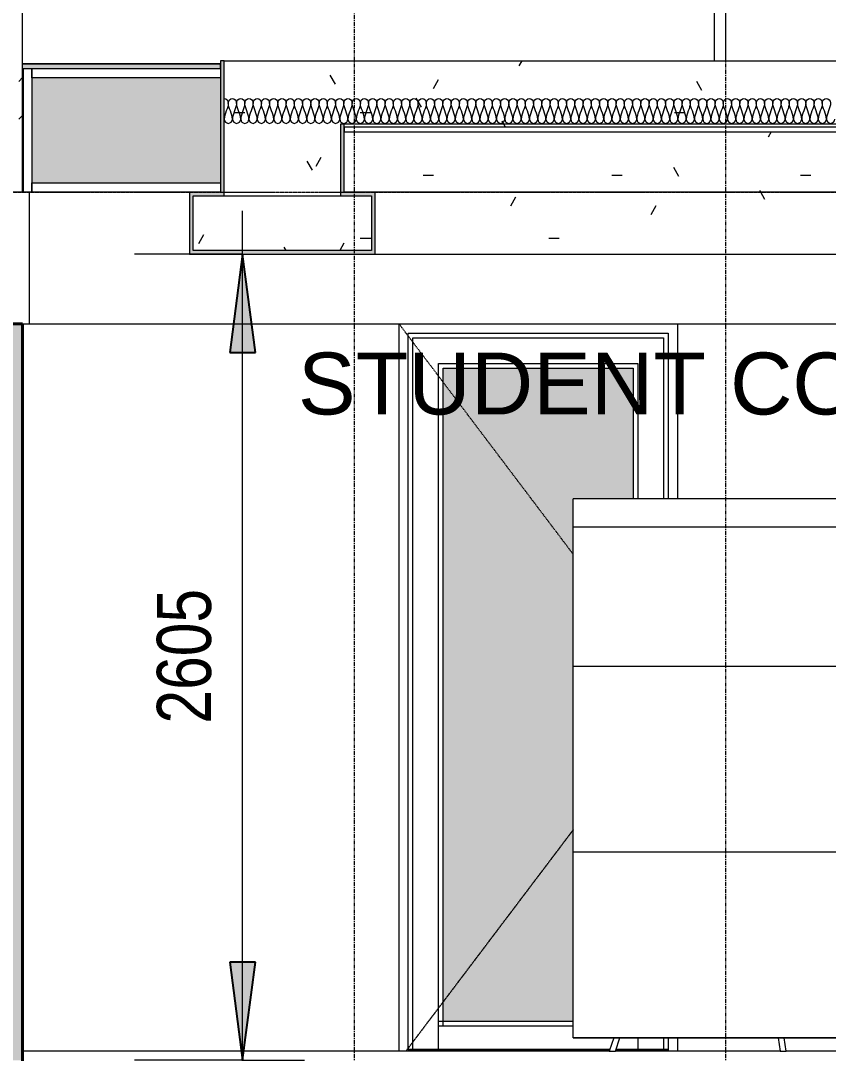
# Model space of a CAD drawing. Header units: millimetres. Extents: x -12186 to 152825, y -4386 to 9463.
# Drawn here: x 7797 to 10408, y 22 to 3360 of the extents above; entities that cross this region are included whole.
import ezdxf

# ---------------------------------------------------------------- set-up
doc = ezdxf.new("R2010")
doc.units = ezdxf.units.MM
for name, pattern in [('1000 Dashed', [2, 1, -1]), ('Detail Dash', [1.1, 0.55, -0.55]), ('Grid Line', [22.225, 12.7, -3.175, 3.175, -3.175])]:
    doc.linetypes.add(name, pattern=pattern)
for name, color, linetype, lineweight in [('A-ANNO-DIMS', 211, 'Continuous', 5), ('A-ANNO-DIMS-100', 211, 'Continuous', 5), ('A-AREA-IDEN', 2, 'Continuous', 5), ('A-CLNG', 13, 'Continuous', 9), ('A-CLNG-PATT', 13, 'Continuous', 9), ('A-DETL', 90, 'Continuous', 5), ('A-DOOR', 31, 'Continuous', 5), ('A-FLOR', 192, 'Continuous', 9), ('A-FLOR-LEVL', 51, 'Continuous', 5), ('A-GLAZ-CURT', 52, 'Continuous', 5), ('A-GLAZ-CWMG', 51, 'Continuous', 5), ('A-WALL', 113, 'Continuous', 9), ('A-WALL-PATT', 111, 'Continuous', 9), ('I-FURN', 30, 'Continuous', 5), ('I-WALL', 2, 'Continuous', 9), ('S-COLS', 52, 'Continuous', 5), ('S-FSTN', 2, 'Continuous', 5), ('S-GRID', 1, 'Continuous', 5)]:
    doc.layers.add(name, color=color, linetype=linetype, lineweight=lineweight)
doc.styles.add('Arial_2', font='arial.ttf', dxfattribs={"height": 200})
doc.styles.add('Arial_3', font='arial.ttf', dxfattribs={"width": 0.8, "height": 175})
doc.dimstyles.new('SVA_Arc_Length-1_8mm_BLUE_Arrow', dxfattribs={"dimscale": 304.8, "dimtxt": 178.545395, "dimasz": 1.041667, "dimexe": 0.656168, "dimexo": 0.0625, "dimgap": 0.164042, "dimtad": 1, "dimdec": 0, "dimrnd": 5, "dimzin": 0, "dimdsep": 46, "dimtxsty": 'Arial_3', "dimsah": 1, "dimcen": 0.09, "dimdle": 0.459318, "dimazin": 0, "dimtfac": 1, "dimtdec": 4, "dimtix": 1, "dimtmove": 0, "dimatfit": 3, "dimfxl": 1.148294, "dimfxlon": 1, "dimtvp": 1, "dimtfill": 1, "dimtolj": 1, "dimtzin": 0, "dimarcsym": 2})
pattern_1 = [(0, (-1469.11, 2452.91), (406.4, 101.6), [33.528, -271.272, 33.528, -271.272, -1625.6]), (0, (-1469.11, 2452.91), (406.4, 101.6), [-609.6, 33.528, -576.072, 33.528, -271.272, -711.2]), (0, (-1469.11, 2452.91), (406.4, 101.6), [-1524, 33.528, -169.672, 33.528, -474.472]), (120, (-1316.71, 2503.72), (-291.1882, 301.15272), [33.528, -271.272, 33.528, -271.272, -1625.6]), (120, (-1316.71, 2503.72), (-291.1882, 301.15272), [-609.6, 33.528, -576.072, 33.528, -271.272, -711.2]), (120, (-1316.71, 2503.72), (-291.1882, 301.15272), [-1524, 33.528, -169.672, 33.528, -474.472]), (240, (-1265.91, 2706.91), (-115.2118, -402.75272), [33.528, -271.272, 33.528, -1896.872]), (240, (-1265.91, 2706.91), (-115.2118, -402.75272), [-338.328, -271.272, 33.528, -576.072, -1016]), (240, (-1265.91, 2706.91), (-115.2118, -402.75272), [-1219.2, 33.528, -271.272, 33.528, -677.672]), (240, (-1265.91, 2706.91), (-115.2118, -402.75272), [-1557.528, -169.672, 33.528, -474.472])]
pattern_2 = [(0, (-1469.1, 2452.91), (812.8, 203.2), [33.528, -576.072, 33.528, -3827.272]), (0, (-1469.1, 2452.91), (812.8, 203.2), [-643.128, -576.072, 33.528, -1185.672, -2032]), (0, (-1469.1, 2452.91), (812.8, 203.2), [-2438.4, 33.528, -576.072, 33.528, -1388.872]), (0, (-1469.1, 2452.91), (812.8, 203.2), [-3081.528, -372.872, 33.528, -982.472]), (120, (-1164.3, 2554.51), (-582.3764, 602.3054), [33.528, -576.072, 33.528, -3827.272]), (120, (-1164.3, 2554.51), (-582.3764, 602.3054), [-643.128, -576.072, 33.528, -1185.672, -2032]), (120, (-1164.3, 2554.51), (-582.3764, 602.3054), [-2438.4, 33.528, -576.072, 33.528, -1388.872]), (120, (-1164.3, 2554.51), (-582.3764, 602.3054), [-3081.528, -372.872, 33.528, -982.472]), (240, (-1062.7, 2960.91), (-230.4236, -805.5054), [33.528, -576.072, 33.528, -3827.272]), (240, (-1062.7, 2960.91), (-230.4236, -805.5054), [-643.128, -576.072, 33.528, -1185.672, -2032]), (240, (-1062.7, 2960.91), (-230.4236, -805.5054), [-2438.4, 33.528, -576.072, 33.528, -1388.872]), (240, (-1062.7, 2960.91), (-230.4236, -805.5054), [-3081.528, -372.872, 33.528, -982.472])]

# ---------------------------------------------------------------- blocks, each defined once
blk = doc.blocks.new('PD01 - Quiet pods - 1650mm H panel_ 750mm off the floor 700mm deep worktop - Quiet Pods-1038151-Section A-A')
at = {"layer": 'I-FURN'}
h = blk.add_hatch(dxfattribs=at)
h.set_pattern_fill('FP_17', color=256, style=0, pattern_type=2)
h.set_pattern_definition([(0, (9332.7, 164.37), (0, 600), []), (90, (9332.7, 164.4), (-1200, 7e-14), [])])
h.paths.add_polyline_path([(11307.8, 1722.8), (11582.7, 1722.8), (11582.7, 1814.4), (9582.7, 1814.4), (9582.7, 1722.8), (10205.9, 1722.8)])
for p, q in [((9582.7, 1722.8), (9582.7, 1814.4)), ((11582.7, 1814.4), (9582.7, 1814.4)), ((11582.7, 1814.4), (11582.7, 1722.8))]:
    blk.add_line(p, q, dxfattribs=at)
blk = doc.blocks.new('Coalesse_Bindu_LowBackGuestChair - FABRIC-1126159-Section A-A')
at = {"layer": 'I-FURN'}
for p, q in [((9713.7, 72.6), (9699.4, 30)), ((9713.7, 72.6), (9699.4, 30)), ((9719.5, 30), (9733.8, 72.6)), ((9719.5, 30), (9733.8, 72.6)), ((10245.3, 72.6), (10251.8, 30)), ((10245.3, 72.6), (10251.8, 30)), ((10271.1, 30), (10264.6, 72.6)), ((10271.1, 30), (10264.6, 72.6)), ((9699.5, 30), (9699.5, 30)), ((9699.5, 30), (9699.5, 30))]:
    blk.add_line(p, q, dxfattribs=at)
blk = doc.blocks.new('PD01 - Quiet pods - 1650mm H panel_ 750mm off the floor 700mm deep worktop - Quiet Pods-V191-Section A-A')
at = {"layer": 'I-FURN'}
h = blk.add_hatch(dxfattribs=at)
h.set_pattern_fill('FP_21', color=256, style=0, pattern_type=2)
h.set_pattern_definition([(0, (9332.7, 72.83), (0, 600), []), (90, (9332.7, 72.8), (-1200, 7e-14), [])])
h.paths.add_polyline_path([(11170, 72.8), (11582.7, 72.8), (11582.7, 1722.8), (9582.7, 1722.8), (9582.7, 72.8), (11032.3, 72.8)])
for p, q in [((9582.7, 72.8), (9582.7, 1722.8)), ((11582.7, 1722.8), (9582.7, 1722.8)), ((11582.7, 1722.8), (11582.7, 72.8)), ((9582.7, 72.8), (11582.7, 72.8))]:
    blk.add_line(p, q, dxfattribs=at)
blk = doc.blocks.new('Coalesse_Bindu_LowBackGuestChair - FABRIC-V193-Section A-A')
at = {"layer": 'I-FURN'}
for p, q in [((9713.7, 72.6), (9699.4, 30)), ((9713.7, 72.6), (9699.4, 30)), ((9719.5, 30), (9733.8, 72.6)), ((9719.5, 30), (9733.8, 72.6)), ((10245.3, 72.6), (10251.8, 30)), ((10245.3, 72.6), (10251.8, 30)), ((10271.1, 30), (10264.6, 72.6)), ((10271.1, 30), (10264.6, 72.6)), ((9699.5, 30), (9699.5, 30))]:
    blk.add_line(p, q, dxfattribs=at)
at = {"layer": 'I-FURN', "flags": 128}
for points in [[(9699.5, 30), (9700.1, 30), (9701.2, 30), (9702.8, 30), (9704.8, 30), (9707.1, 30), (9709.5, 30)], [(9709.5, 30), (9711.9, 30), (9714.1, 30), (9716.1, 30), (9717.7, 30), (9718.9, 30), (9719.4, 30)], [(10251.9, 30), (10252.5, 30), (10253.6, 30), (10255.1, 30), (10257, 30), (10259.2, 30), (10261.5, 30)], [(10261.5, 30), (10263.8, 30), (10266, 30), (10267.9, 30), (10269.4, 30), (10270.5, 30), (10271.1, 30)]]:
    blk.add_lwpolyline(points, dxfattribs=at)
blk = doc.blocks.new('Door Aluminium - Single Opening Out with Cill - Door Aluminium Single Opening Out with Cill 900x2380-1421188-Section A-A')
at = {"layer": 'A-DOOR', "linetype": 'Detail Dash'}
blk.add_hatch(color=256, dxfattribs=at).paths.add_polyline_path([(9162.7, 125), (9582.7, 125), (9582.7, 1814.4), (9776.7, 1814.4), (9776.7, 2237), (9162.7, 2237), (9162.7, 205.4)])
for p, q in [((9582.7, 1635.6), (9019.7, 2380)), ((9582.7, 1635.6), (9019.7, 2380)), ((9582.7, 744.4), (9042.4, 30)), ((9042.4, 30), (9582.7, 744.4))]:
    blk.add_line(p, q, dxfattribs=at)
at = {"layer": 'A-DOOR'}
for p, q in [((9049.7, 30), (9049.7, 2350)), ((9049.7, 2350), (9889.7, 2350)), ((9889.7, 2350), (9889.7, 1814.4)), ((9064.7, 34.4), (9064.7, 2335)), ((9064.7, 2335), (9874.7, 2335)), ((9874.7, 2335), (9874.7, 1814.4)), ((9147.7, 34.4), (9147.7, 2252)), ((9147.7, 2252), (9791.7, 2252)), ((9162.7, 110), (9162.7, 2237)), ((9162.7, 2237), (9776.7, 2237)), ((9776.7, 2237), (9776.7, 1814.4)), ((9791.7, 2252), (9791.7, 1814.4)), ((9582.7, 125), (9147.7, 125)), ((9147.7, 34.4), (9147.7, 110)), ((9582.7, 110), (9147.7, 110)), ((9791.7, 72.6), (9791.7, 34.4)), ((9791.7, 72.6), (9791.7, 34.4)), ((9874.7, 72.6), (9874.7, 34.4)), ((9889.7, 72.6), (9889.7, 30)), ((9701, 34.4), (9049.7, 34.4)), ((9889.7, 34.4), (9720.9, 34.4)), ((9049.7, 33), (9049.7, 32.5)), ((9700.3, 32.5), (9049.7, 32.5)), ((9049.7, 30), (9049.7, 32.1)), ((9049.7, 32.1), (9700.2, 32.1)), ((9720.1, 32.1), (9889.7, 32.1)), ((9889.7, 32.5), (9720.3, 32.5)), ((9889.7, 32.5), (9889.7, 33)), ((9889.7, 32.1), (9889.7, 30))]:
    blk.add_line(p, q, dxfattribs=at)
blk = doc.blocks.new('Structural Connections 1 - Structural Connections 1-1359859-Section A-A')
at = {"layer": 'S-FSTN'}
for p, q in [((10038.2, 3455), (10038.2, 3230)), ((10075.7, 3230), (10075.7, 3455))]:
    blk.add_line(p, q, dxfattribs=at)
blk = doc.blocks.new('System Panel - Glazed-1405855-Section A-A')
at = {"layer": 'A-GLAZ-CURT'}
blk.add_hatch(color=256, dxfattribs=at).paths.add_polyline_path([(8002.1, 2835), (8442.7, 2835), (8442.7, 3175), (7832.7, 3175), (7832.7, 2835)])
blk = doc.blocks.new('Rectangular Mullion - Sheerclip 15 - 75x50 Aluminium Top and Side A Edge Frame-1405853-Section A-A')
at = {"layer": 'A-GLAZ-CWMG'}
for p, q in [((7832.7, 3175), (7832.7, 3205)), ((8442.7, 3175), (7832.7, 3175))]:
    blk.add_line(p, q, dxfattribs=at)
blk = doc.blocks.new('Rectangular Mullion - Sheerclip 15 - 75x50 Aluminium Top and Side A Edge Frame-1405854-Section A-A')
at = {"layer": 'A-GLAZ-CWMG'}
for p, q in [((7832.7, 2805), (7832.7, 2835)), ((7832.7, 2835), (8442.7, 2835))]:
    blk.add_line(p, q, dxfattribs=at)
blk = doc.blocks.new('Rectangular Mullion - Sheerclip 15 - 75x50 Aluminium Bottom Side B Edge Frame-V207-Section A-A')
at = {"layer": 'A-GLAZ-CWMG'}
blk.add_line((7832.7, 3205), (7832.7, 2805), dxfattribs=at)
blk = doc.blocks.new('Ceilings 2 - Ceilings 2-1432844-Section A-A')
at = {"layer": 'A-CLNG-PATT', "lineweight": 5}
h = blk.add_hatch(dxfattribs=at)
h.set_pattern_fill('FP_45', color=256, style=0, pattern_type=2)
h.set_pattern_definition(pattern_1)
h.paths.add_polyline_path([(20800.7, 2605), (21400.7, 2605), (21400.7, 2805), (21300.7, 2805), (21300.7, 3230), (21288.7, 3230), (21288.7, 2793), (21388.7, 2793), (21388.7, 2617), (20812.7, 2617), (20812.7, 2793), (20912.7, 2793), (20912.7, 3025), (20900.7, 3025), (20900.7, 2805), (20800.7, 2805)])
h.paths.add_polyline_path([(13377.2, 2605), (13977.2, 2605), (13977.2, 2805), (13877.2, 2805), (13877.2, 3025), (13865.2, 3025), (13865.2, 2793), (13965.2, 2793), (13965.2, 2617), (13389.2, 2617), (13389.2, 2793), (13489.2, 2793), (13489.2, 3025), (13477.2, 3025), (13477.2, 2805), (13377.2, 2805)])
h.paths.add_polyline_path([(8942.7, 2605), (8942.7, 2805), (8842.7, 2805), (8842.7, 3025), (8830.7, 3025), (8830.7, 2793), (8930.7, 2793), (8930.7, 2617), (8354.7, 2617), (8354.7, 2793), (8454.7, 2793), (8454.7, 3230), (8442.7, 3230), (8442.7, 2805), (8342.7, 2805), (8342.7, 2605), (8828.5, 2605)])
at = {"layer": 'A-CLNG-PATT'}
h = blk.add_hatch(dxfattribs=at)
h.set_pattern_fill('FP_44', color=256, style=0, pattern_type=2)
h.set_pattern_definition(pattern_2)
h.paths.add_polyline_path([(8454.7, 2793), (8830.7, 2793), (8830.7, 3025), (20912.7, 3025), (20912.7, 2793), (21288.7, 2793), (21288.7, 3230), (8454.7, 3230), (8454.7, 2805)])
h = blk.add_hatch(dxfattribs=at)
h.set_pattern_fill('FP_44', color=256, style=0, pattern_type=2)
h.set_pattern_definition(pattern_2)
h.paths.add_polyline_path([(13865.2, 2805), (13865.2, 3025), (13489.2, 3025), (13489.2, 2805), (13787, 2805)])
h.paths.add_polyline_path([(13377.2, 2805), (13477.2, 2805), (13477.2, 3000), (8842.7, 3000), (8842.7, 2805), (12960.6, 2805)])
h.paths.add_polyline_path([(13877.2, 2805), (20900.7, 2805), (20900.7, 3000), (13877.2, 3000), (13877.2, 2861.5)])
h.paths.add_polyline_path([(17368.1, 3015), (20900.7, 3015), (20900.7, 3025), (13877.2, 3025), (13877.2, 3015), (16817.2, 3015)])
h.paths.add_polyline_path([(8842.7, 3015), (13477.2, 3015), (13477.2, 3025), (8842.7, 3025)])
h = blk.add_hatch(dxfattribs=at)
h.set_pattern_fill('FP_44', color=256, style=0, pattern_type=2)
h.set_pattern_definition(pattern_2)
h.paths.add_polyline_path([(14062.5, 2605), (20800.7, 2605), (20800.7, 2805), (13977.2, 2805), (13977.2, 2605)])
h.paths.add_polyline_path([(13377.2, 2605), (13377.2, 2805), (8942.7, 2805), (8942.7, 2605), (12960.6, 2605)])
h.paths.add_polyline_path([(13787, 2617), (13965.2, 2617), (13965.2, 2793), (13865.2, 2793), (13865.2, 2805), (13489.2, 2805), (13489.2, 2793), (13389.2, 2793), (13389.2, 2617), (13511.5, 2617)])
h = blk.add_hatch(dxfattribs=at)
h.set_pattern_fill('FP_44', color=256, style=0, pattern_type=2)
h.set_pattern_definition(pattern_2)
h.paths.add_polyline_path([(8828.5, 2617), (8930.7, 2617), (8930.7, 2793), (8354.7, 2793), (8354.7, 2617), (8553.1, 2617)])
h.paths.add_polyline_path([(21388.7, 2617), (21388.7, 2793), (20812.7, 2793), (20812.7, 2617), (21224.7, 2617)])
at = {"layer": 'A-CLNG'}
for p, q in [((8454.7, 3230), (8442.7, 3230)), ((8442.7, 3230), (8442.7, 2805)), ((8454.7, 2793), (8454.7, 3230)), ((8454.7, 3230), (21288.7, 3230)), ((8842.7, 3025), (8830.7, 3025)), ((8830.7, 3025), (8830.7, 2793)), ((8842.7, 2805), (8842.7, 3025)), ((13477.2, 3025), (8842.7, 3025)), ((8442.7, 2805), (8342.7, 2805)), ((8342.7, 2805), (8342.7, 2605)), ((8942.7, 2805), (8842.7, 2805)), ((8942.7, 2605), (8942.7, 2805)), ((13377.2, 2805), (8942.7, 2805)), ((8354.7, 2617), (8354.7, 2793)), ((8354.7, 2793), (8454.7, 2793)), ((8454.7, 2793), (8830.7, 2793)), ((8830.7, 2793), (8930.7, 2793)), ((8930.7, 2793), (8930.7, 2617)), ((8342.7, 2605), (8942.7, 2605)), ((8930.7, 2617), (8354.7, 2617)), ((8942.7, 2605), (13377.2, 2605))]:
    blk.add_line(p, q, dxfattribs=at)
blk = doc.blocks.new('DIMBLOCK17-Section A-A')
at = {"layer": 'A-ANNO-DIMS-100', "lineweight": 25}
for points in [[(8514.2, 2605), (8472.4, 2287.5), (8556, 2287.5)], [(8514.2, 0), (8556, 317.5), (8472.4, 317.5)]]:
    blk.add_hatch(color=256, dxfattribs=at).paths.add_polyline_path(points)
at = {"layer": 'A-ANNO-DIMS-100'}
for p, q in [((8514.2, -140), (8514.2, 2745)), ((8514.2, 2605), (8164.2, 2605)), ((8514.2, 2605), (8714.2, 2605)), ((8514.2, 0), (8164.2, 0)), ((8514.2, 0), (8714.2, 0))]:
    blk.add_line(p, q, dxfattribs=at)
at = {"layer": 'A-ANNO-DIMS-100', "lineweight": 25}
for p, q in [((8514.2, 2605), (8472.4, 2287.5)), ((8556, 2287.5), (8514.2, 2605)), ((8472.4, 2287.5), (8556, 2287.5)), ((8556, 317.5), (8472.4, 317.5)), ((8472.4, 317.5), (8514.2, 0)), ((8514.2, 0), (8556, 317.5))]:
    blk.add_line(p, q, dxfattribs=at)
at = {"layer": 'A-ANNO-DIMS-100', "color": 0, "insert": (8237, 1088.2), "char_height": 175, "width": 514.211, "attachment_point": 1, "rotation": 90, "line_spacing_factor": 0.941778, "style": 'Arial_3', "bg_fill": 3, "box_fill_scale": 1.25, "bg_fill_color": 256, "bg_fill_true_color": 13158600, "bg_fill_transparency": 0}
blk.add_mtext('2605', dxfattribs=at)

msp = doc.modelspace()

# ---------------------------------------------------------------- hatches: boundary and pattern name
at = {"layer": 'A-CLNG-PATT', "lineweight": 5}
h = msp.add_hatch(dxfattribs=at)
h.set_pattern_fill('FP_45', color=256, style=0, pattern_type=2)
h.set_pattern_definition(pattern_1)
h.paths.add_polyline_path([(21982.2, 3205), (22038.2, 3205), (22038.2, 3219), (21300.7, 3219), (21300.7, 3205), (21913.3, 3205)])
h.paths.add_polyline_path([(7802.7, 3205), (8442.7, 3205), (8442.7, 3219), (7802.7, 3219)])
at = {"layer": 'A-WALL-PATT', "lineweight": 5}
h = msp.add_hatch(dxfattribs=at)
h.set_pattern_fill('FP_16', color=256, style=0, pattern_type=2)
h.set_pattern_definition([(45, (-1469.1, 2452.9), (-251.447, 251.447), []), (45, (-1469.1, 2833.9), (-251.447, 251.447), [])])
h.paths.add_polyline_path([(7790.7, 2805), (7802.7, 2805), (7802.7, 3485), (7790.7, 3485), (7790.7, 2861.5)])
h = msp.add_hatch(dxfattribs=at)
h.set_pattern_fill('FP_1', color=256, style=0, pattern_type=2)
h.set_pattern_definition([(50, (-1469.1, 2452.9), (728.737, -63.756), [76.2, -838.2]), (355, (-1469.1, 2452.9), (-140.97, 764.23), [60.96, -670.56]), (100.451, (-1408.4, 2447.6), (587.77, 700.467), [64.76, -712.36]), (46.184, (-1469.1, 2656.1), (1084.32, -168.17), [114.3, -1257.3]), (96.636, (-1378.7, 2642.1), (949.61, 989.71), [97.14, -1068.54]), (351.184, (-1469.1, 2656.1), (949.62, 989.7), [91.44, -1005.84]), (21, (-1367.5, 2605.3), (606.458, -409.06), [76.2, -838.2]), (326, (-1367.5, 2605.3), (247.21, 736.75), [60.96, -670.56]), (71.451, (-1317, 2571.2), (853.67, 327.685), [64.76, -712.36]), (37.5, (-1469.1, 2452.91), (12.355, 338.22), [33.528, -628.904, 33.528, -647.192, -673.1]), (37.5, (-1469.1, 2452.91), (12.355, 338.22), [-1343.152, 33.528, -639.572]), (7.5, (-1469.1, 2452.9), (267.279, 400.722), [33.528, -354.584, 33.528, -613.664, -256.54]), (7.5, (-1469.1, 2452.9), (267.279, 400.722), [-1035.304, 33.528, -223.012]), (327.5, (-1695.67, 2452.91), (542.363, -22.915), [33.528, -220.472, 33.528, -1810.512]), (327.5, (-1695.67, 2452.91), (542.363, -22.915), [-287.528, -758.952, 33.528, -1018.032]), (317.5, (-1797.28, 2452.9), (592.517, 101.707), [33.528, -296.672, 33.528, -492.76, -746.76]), (317.5, (-1797.28, 2452.9), (592.517, 101.707), [-856.49, 33.53, -713.23])])
h.paths.add_polyline_path([(7588.9, 2380), (7825.7, 2380), (7825.7, 2805), (7525.7, 2805), (7525.7, 2380)])
at = {"layer": 'A-WALL-PATT'}
msp.add_hatch(color=9, dxfattribs=at).paths.add_polyline_path([(7548.7, 0), (7802.7, 0), (7802.7, 2380), (7548.7, 2380), (7548.7, 6.2)])

# ---------------------------------------------------------------- linework, layer by layer
at = {"layer": 'A-CLNG'}
for p, q in [((8442.7, 3220), (7802.7, 3220)), ((8442.7, 3219), (7802.7, 3219)), ((7802.7, 3205), (8442.7, 3205)), ((8442.7, 3205), (8442.7, 3220)), ((13477.2, 3015), (8842.7, 3015)), ((8842.7, 3015), (8842.7, 3000)), ((8842.7, 3000), (13477.2, 3000))]:
    msp.add_line(p, q, dxfattribs=at)
at = {"layer": 'A-DETL'}
for points in [[(8454.7, 3107.7), (8461, 3107.7), (8468, 3100.7), (8468, 3094.4)], [(8468, 3094.4), (8468, 3100.7), (8481.3, 3114.8), (8494.7, 3100.7), (8494.7, 3094.4)], [(8494.7, 3094.4), (8494.7, 3100.7), (8508, 3114.8), (8521.3, 3100.7), (8521.3, 3094.4)], [(8521.3, 3094.4), (8521.3, 3100.7), (8534.7, 3114.8), (8548, 3100.7), (8548, 3094.4)], [(8548, 3094.4), (8548, 3100.7), (8561.3, 3114.8), (8574.7, 3100.7), (8574.7, 3094.4)], [(8574.7, 3094.4), (8574.7, 3100.7), (8588, 3114.8), (8601.3, 3100.7), (8601.3, 3094.4)], [(8601.3, 3094.4), (8601.3, 3100.7), (8614.7, 3114.8), (8628, 3100.7), (8628, 3094.4)], [(8628, 3094.4), (8628, 3100.7), (8641.3, 3114.8), (8654.7, 3100.7), (8654.7, 3094.4)], [(8654.7, 3094.4), (8654.7, 3100.7), (8668, 3114.8), (8681.3, 3100.7), (8681.3, 3094.4)], [(8681.3, 3094.4), (8681.3, 3100.7), (8694.7, 3114.8), (8708, 3100.7), (8708, 3094.4)], [(8708, 3094.4), (8708, 3100.7), (8721.3, 3114.8), (8734.7, 3100.7), (8734.7, 3094.4)], [(8734.7, 3094.4), (8734.7, 3100.7), (8748, 3114.8), (8761.3, 3100.7), (8761.3, 3094.4)], [(8761.3, 3094.4), (8761.3, 3100.7), (8774.7, 3114.8), (8788, 3100.7), (8788, 3094.4)], [(8788, 3094.4), (8788, 3100.7), (8801.3, 3114.8), (8814.7, 3100.7), (8814.7, 3094.4)], [(8814.7, 3094.4), (8814.7, 3100.7), (8828, 3114.8), (8841.3, 3100.7), (8841.3, 3094.4)], [(8841.3, 3094.4), (8841.3, 3100.7), (8854.7, 3114.8), (8868, 3100.7), (8868, 3094.4)], [(8868, 3094.4), (8868, 3100.7), (8881.3, 3114.8), (8894.7, 3100.7), (8894.7, 3094.4)], [(8894.7, 3094.4), (8894.7, 3100.7), (8908, 3114.8), (8921.3, 3100.7), (8921.3, 3094.4)], [(8921.3, 3094.4), (8921.3, 3100.7), (8934.7, 3114.8), (8948, 3100.7), (8948, 3094.4)], [(8948, 3094.4), (8948, 3100.7), (8961.3, 3114.8), (8974.7, 3100.7), (8974.7, 3094.4)], [(8974.7, 3094.4), (8974.7, 3100.7), (8988, 3114.8), (9001.3, 3100.7), (9001.3, 3094.4)], [(9001.3, 3094.4), (9001.3, 3100.7), (9014.7, 3114.8), (9028, 3100.7), (9028, 3094.4)], [(9028, 3094.4), (9028, 3100.7), (9041.3, 3114.8), (9054.7, 3100.7), (9054.7, 3094.4)], [(9054.7, 3094.4), (9054.7, 3100.7), (9068, 3114.8), (9081.3, 3100.7), (9081.3, 3094.4)], [(9081.3, 3094.4), (9081.3, 3100.7), (9094.7, 3114.8), (9108, 3100.7), (9108, 3094.4)], [(9108, 3094.4), (9108, 3100.7), (9121.3, 3114.8), (9134.7, 3100.7), (9134.7, 3094.4)], [(9134.7, 3094.4), (9134.7, 3100.7), (9148, 3114.8), (9161.3, 3100.7), (9161.3, 3094.4)], [(9161.3, 3094.4), (9161.3, 3100.7), (9174.7, 3114.8), (9188, 3100.7), (9188, 3094.4)], [(9188, 3094.4), (9188, 3100.7), (9201.3, 3114.8), (9214.7, 3100.7), (9214.7, 3094.4)], [(9214.7, 3094.4), (9214.7, 3100.7), (9228, 3114.8), (9241.3, 3100.7), (9241.3, 3094.4)], [(9241.3, 3094.4), (9241.3, 3100.7), (9254.7, 3114.8), (9268, 3100.7), (9268, 3094.4)], [(9268, 3094.4), (9268, 3100.7), (9281.3, 3114.8), (9294.7, 3100.7), (9294.7, 3094.4)], [(9294.7, 3094.4), (9294.7, 3100.7), (9308, 3114.8), (9321.3, 3100.7), (9321.3, 3094.4)], [(9321.3, 3094.4), (9321.3, 3100.7), (9334.7, 3114.8), (9348, 3100.7), (9348, 3094.4)], [(9348, 3094.4), (9348, 3100.7), (9361.3, 3114.8), (9374.7, 3100.7), (9374.7, 3094.4)], [(9374.7, 3094.4), (9374.7, 3100.7), (9388, 3114.8), (9401.3, 3100.7), (9401.3, 3094.4)], [(9401.3, 3094.4), (9401.3, 3100.7), (9414.7, 3114.8), (9428, 3100.7), (9428, 3094.4)], [(9428, 3094.4), (9428, 3100.7), (9441.3, 3114.8), (9454.7, 3100.7), (9454.7, 3094.4)], [(9454.7, 3094.4), (9454.7, 3100.7), (9468, 3114.8), (9481.3, 3100.7), (9481.3, 3094.4)], [(9481.3, 3094.4), (9481.3, 3100.7), (9494.7, 3114.8), (9508, 3100.7), (9508, 3094.4)], [(9508, 3094.4), (9508, 3100.7), (9521.3, 3114.8), (9534.7, 3100.7), (9534.7, 3094.4)], [(9534.7, 3094.4), (9534.7, 3100.7), (9548, 3114.8), (9561.3, 3100.7), (9561.3, 3094.4)], [(9561.3, 3094.4), (9561.3, 3100.7), (9574.7, 3114.8), (9588, 3100.7), (9588, 3094.4)], [(9588, 3094.4), (9588, 3100.7), (9601.3, 3114.8), (9614.7, 3100.7), (9614.7, 3094.4)], [(9614.7, 3094.4), (9614.7, 3100.7), (9628, 3114.8), (9641.3, 3100.7), (9641.3, 3094.4)], [(9641.3, 3094.4), (9641.3, 3100.7), (9654.7, 3114.8), (9668, 3100.7), (9668, 3094.4)], [(9668, 3094.4), (9668, 3100.7), (9681.3, 3114.8), (9694.7, 3100.7), (9694.7, 3094.4)], [(9694.7, 3094.4), (9694.7, 3100.7), (9708, 3114.8), (9721.3, 3100.7), (9721.3, 3094.4)], [(9721.3, 3094.4), (9721.3, 3100.7), (9734.7, 3114.8), (9748, 3100.7), (9748, 3094.4)], [(9748, 3094.4), (9748, 3100.7), (9761.3, 3114.8), (9774.7, 3100.7), (9774.7, 3094.4)], [(9774.7, 3094.4), (9774.7, 3100.7), (9788, 3114.8), (9801.3, 3100.7), (9801.3, 3094.4)], [(9801.3, 3094.4), (9801.3, 3100.7), (9814.7, 3114.8), (9828, 3100.7), (9828, 3094.4)], [(9828, 3094.4), (9828, 3100.7), (9841.3, 3114.8), (9854.7, 3100.7), (9854.7, 3094.4)], [(9854.7, 3094.4), (9854.7, 3100.7), (9868, 3114.8), (9881.3, 3100.7), (9881.3, 3094.4)], [(9881.3, 3094.4), (9881.3, 3100.7), (9894.7, 3114.8), (9908, 3100.7), (9908, 3094.4)], [(9908, 3094.4), (9908, 3100.7), (9921.3, 3114.8), (9934.7, 3100.7), (9934.7, 3094.4)], [(9934.7, 3094.4), (9934.7, 3100.7), (9948, 3114.8), (9961.3, 3100.7), (9961.3, 3094.4)], [(9961.3, 3094.4), (9961.3, 3100.7), (9974.7, 3114.8), (9988, 3100.7), (9988, 3094.4)], [(9988, 3094.4), (9988, 3100.7), (10001.3, 3114.8), (10014.7, 3100.7), (10014.7, 3094.4)], [(10014.7, 3094.4), (10014.7, 3100.7), (10028, 3114.8), (10041.3, 3100.7), (10041.3, 3094.4)], [(10041.3, 3094.4), (10041.3, 3100.7), (10054.7, 3114.8), (10068, 3100.7), (10068, 3094.4)], [(10068, 3094.4), (10068, 3100.7), (10081.3, 3114.8), (10094.7, 3100.7), (10094.7, 3094.4)], [(10094.7, 3094.4), (10094.7, 3100.7), (10108, 3114.8), (10121.3, 3100.7), (10121.3, 3094.4)], [(10121.3, 3094.4), (10121.3, 3100.7), (10134.7, 3114.8), (10148, 3100.7), (10148, 3094.4)], [(10148, 3094.4), (10148, 3100.7), (10161.3, 3114.8), (10174.7, 3100.7), (10174.7, 3094.4)], [(10174.7, 3094.4), (10174.7, 3100.7), (10188, 3114.8), (10201.3, 3100.7), (10201.3, 3094.4)], [(10201.3, 3094.4), (10201.3, 3100.7), (10214.7, 3114.8), (10228, 3100.7), (10228, 3094.4)], [(10228, 3094.4), (10228, 3100.7), (10241.3, 3114.8), (10254.7, 3100.7), (10254.7, 3094.4)], [(10254.7, 3094.4), (10254.7, 3100.7), (10268, 3114.8), (10281.3, 3100.7), (10281.3, 3094.4)], [(10281.3, 3094.4), (10281.3, 3100.7), (10294.7, 3114.8), (10308, 3100.7), (10308, 3094.4)], [(10308, 3094.4), (10308, 3100.7), (10321.3, 3114.8), (10334.7, 3100.7), (10334.7, 3094.4)], [(10334.7, 3094.4), (10334.7, 3100.7), (10348, 3114.8), (10361.3, 3100.7), (10361.3, 3094.4)], [(10361.3, 3094.4), (10361.3, 3100.7), (10374.7, 3114.8), (10388, 3100.7), (10388, 3094.4)], [(10388, 3094.4), (10388, 3100.7), (10401.3, 3114.8), (10414.7, 3100.7), (10414.7, 3094.4)], [(8468, 3094.4), (8468, 3076.1), (8454.7, 3059.4), (8454.7, 3041.1)], [(8481.3, 3041.1), (8481.3, 3059.4), (8468, 3076.1), (8468, 3094.4)], [(8494.7, 3094.4), (8494.7, 3076.1), (8481.3, 3059.4), (8481.3, 3041.1)], [(8508, 3041.1), (8508, 3059.4), (8494.7, 3076.1), (8494.7, 3094.4)], [(8521.3, 3094.4), (8521.3, 3076.1), (8508, 3059.4), (8508, 3041.1)], [(8534.7, 3041.1), (8534.7, 3059.4), (8521.3, 3076.1), (8521.3, 3094.4)], [(8548, 3094.4), (8548, 3076.1), (8534.7, 3059.4), (8534.7, 3041.1)], [(8561.3, 3041.1), (8561.3, 3059.4), (8548, 3076.1), (8548, 3094.4)], [(8574.7, 3094.4), (8574.7, 3076.1), (8561.3, 3059.4), (8561.3, 3041.1)], [(8588, 3041.1), (8588, 3059.4), (8574.7, 3076.1), (8574.7, 3094.4)], [(8601.3, 3094.4), (8601.3, 3076.1), (8588, 3059.4), (8588, 3041.1)], [(8614.7, 3041.1), (8614.7, 3059.4), (8601.3, 3076.1), (8601.3, 3094.4)], [(8628, 3094.4), (8628, 3076.1), (8614.7, 3059.4), (8614.7, 3041.1)], [(8641.3, 3041.1), (8641.3, 3059.4), (8628, 3076.1), (8628, 3094.4)], [(8654.7, 3094.4), (8654.7, 3076.1), (8641.3, 3059.4), (8641.3, 3041.1)], [(8668, 3041.1), (8668, 3059.4), (8654.7, 3076.1), (8654.7, 3094.4)], [(8681.3, 3094.4), (8681.3, 3076.1), (8668, 3059.4), (8668, 3041.1)], [(8694.7, 3041.1), (8694.7, 3059.4), (8681.3, 3076.1), (8681.3, 3094.4)], [(8708, 3094.4), (8708, 3076.1), (8694.7, 3059.4), (8694.7, 3041.1)], [(8721.3, 3041.1), (8721.3, 3059.4), (8708, 3076.1), (8708, 3094.4)], [(8734.7, 3094.4), (8734.7, 3076.1), (8721.3, 3059.4), (8721.3, 3041.1)], [(8748, 3041.1), (8748, 3059.4), (8734.7, 3076.1), (8734.7, 3094.4)], [(8761.3, 3094.4), (8761.3, 3076.1), (8748, 3059.4), (8748, 3041.1)], [(8774.7, 3041.1), (8774.7, 3059.4), (8761.3, 3076.1), (8761.3, 3094.4)], [(8788, 3094.4), (8788, 3076.1), (8774.7, 3059.4), (8774.7, 3041.1)], [(8801.3, 3041.1), (8801.3, 3059.4), (8788, 3076.1), (8788, 3094.4)], [(8814.7, 3094.4), (8814.7, 3076.1), (8801.3, 3059.4), (8801.3, 3041.1)], [(8828, 3041.1), (8828, 3059.4), (8814.7, 3076.1), (8814.7, 3094.4)], [(8841.3, 3094.4), (8841.3, 3076.1), (8828, 3059.4), (8828, 3041.1)], [(8854.7, 3041.1), (8854.7, 3059.4), (8841.3, 3076.1), (8841.3, 3094.4)], [(8868, 3094.4), (8868, 3076.1), (8854.7, 3059.4), (8854.7, 3041.1)], [(8881.3, 3041.1), (8881.3, 3059.4), (8868, 3076.1), (8868, 3094.4)], [(8894.7, 3094.4), (8894.7, 3076.1), (8881.3, 3059.4), (8881.3, 3041.1)], [(8908, 3041.1), (8908, 3059.4), (8894.7, 3076.1), (8894.7, 3094.4)], [(8921.3, 3094.4), (8921.3, 3076.1), (8908, 3059.4), (8908, 3041.1)], [(8934.7, 3041.1), (8934.7, 3059.4), (8921.3, 3076.1), (8921.3, 3094.4)], [(8948, 3094.4), (8948, 3076.1), (8934.7, 3059.4), (8934.7, 3041.1)], [(8961.3, 3041.1), (8961.3, 3059.4), (8948, 3076.1), (8948, 3094.4)], [(8974.7, 3094.4), (8974.7, 3076.1), (8961.3, 3059.4), (8961.3, 3041.1)], [(8988, 3041.1), (8988, 3059.4), (8974.7, 3076.1), (8974.7, 3094.4)], [(9001.3, 3094.4), (9001.3, 3076.1), (8988, 3059.4), (8988, 3041.1)], [(9014.7, 3041.1), (9014.7, 3059.4), (9001.3, 3076.1), (9001.3, 3094.4)], [(9028, 3094.4), (9028, 3076.1), (9014.7, 3059.4), (9014.7, 3041.1)], [(9041.3, 3041.1), (9041.3, 3059.4), (9028, 3076.1), (9028, 3094.4)], [(9054.7, 3094.4), (9054.7, 3076.1), (9041.3, 3059.4), (9041.3, 3041.1)], [(9068, 3041.1), (9068, 3059.4), (9054.7, 3076.1), (9054.7, 3094.4)], [(9081.3, 3094.4), (9081.3, 3076.1), (9068, 3059.4), (9068, 3041.1)], [(9094.7, 3041.1), (9094.7, 3059.4), (9081.3, 3076.1), (9081.3, 3094.4)], [(9108, 3094.4), (9108, 3076.1), (9094.7, 3059.4), (9094.7, 3041.1)], [(9121.3, 3041.1), (9121.3, 3059.4), (9108, 3076.1), (9108, 3094.4)], [(9134.7, 3094.4), (9134.7, 3076.1), (9121.3, 3059.4), (9121.3, 3041.1)], [(9148, 3041.1), (9148, 3059.4), (9134.7, 3076.1), (9134.7, 3094.4)], [(9161.3, 3094.4), (9161.3, 3076.1), (9148, 3059.4), (9148, 3041.1)], [(9174.7, 3041.1), (9174.7, 3059.4), (9161.3, 3076.1), (9161.3, 3094.4)], [(9188, 3094.4), (9188, 3076.1), (9174.7, 3059.4), (9174.7, 3041.1)], [(9201.3, 3041.1), (9201.3, 3059.4), (9188, 3076.1), (9188, 3094.4)], [(9214.7, 3094.4), (9214.7, 3076.1), (9201.3, 3059.4), (9201.3, 3041.1)], [(9228, 3041.1), (9228, 3059.4), (9214.7, 3076.1), (9214.7, 3094.4)], [(9241.3, 3094.4), (9241.3, 3076.1), (9228, 3059.4), (9228, 3041.1)], [(9254.7, 3041.1), (9254.7, 3059.4), (9241.3, 3076.1), (9241.3, 3094.4)], [(9268, 3094.4), (9268, 3076.1), (9254.7, 3059.4), (9254.7, 3041.1)], [(9281.3, 3041.1), (9281.3, 3059.4), (9268, 3076.1), (9268, 3094.4)], [(9294.7, 3094.4), (9294.7, 3076.1), (9281.3, 3059.4), (9281.3, 3041.1)], [(9308, 3041.1), (9308, 3059.4), (9294.7, 3076.1), (9294.7, 3094.4)], [(9321.3, 3094.4), (9321.3, 3076.1), (9308, 3059.4), (9308, 3041.1)], [(9334.7, 3041.1), (9334.7, 3059.4), (9321.3, 3076.1), (9321.3, 3094.4)], [(9348, 3094.4), (9348, 3076.1), (9334.7, 3059.4), (9334.7, 3041.1)], [(9361.3, 3041.1), (9361.3, 3059.4), (9348, 3076.1), (9348, 3094.4)], [(9374.7, 3094.4), (9374.7, 3076.1), (9361.3, 3059.4), (9361.3, 3041.1)], [(9388, 3041.1), (9388, 3059.4), (9374.7, 3076.1), (9374.7, 3094.4)], [(9401.3, 3094.4), (9401.3, 3076.1), (9388, 3059.4), (9388, 3041.1)], [(9414.7, 3041.1), (9414.7, 3059.4), (9401.3, 3076.1), (9401.3, 3094.4)], [(9428, 3094.4), (9428, 3076.1), (9414.7, 3059.4), (9414.7, 3041.1)], [(9441.3, 3041.1), (9441.3, 3059.4), (9428, 3076.1), (9428, 3094.4)], [(9454.7, 3094.4), (9454.7, 3076.1), (9441.3, 3059.4), (9441.3, 3041.1)], [(9468, 3041.1), (9468, 3059.4), (9454.7, 3076.1), (9454.7, 3094.4)], [(9481.3, 3094.4), (9481.3, 3076.1), (9468, 3059.4), (9468, 3041.1)], [(9494.7, 3041.1), (9494.7, 3059.4), (9481.3, 3076.1), (9481.3, 3094.4)], [(9508, 3094.4), (9508, 3076.1), (9494.7, 3059.4), (9494.7, 3041.1)], [(9521.3, 3041.1), (9521.3, 3059.4), (9508, 3076.1), (9508, 3094.4)], [(9534.7, 3094.4), (9534.7, 3076.1), (9521.3, 3059.4), (9521.3, 3041.1)], [(9548, 3041.1), (9548, 3059.4), (9534.7, 3076.1), (9534.7, 3094.4)], [(9561.3, 3094.4), (9561.3, 3076.1), (9548, 3059.4), (9548, 3041.1)], [(9574.7, 3041.1), (9574.7, 3059.4), (9561.3, 3076.1), (9561.3, 3094.4)], [(9588, 3094.4), (9588, 3076.1), (9574.7, 3059.4), (9574.7, 3041.1)], [(9601.3, 3041.1), (9601.3, 3059.4), (9588, 3076.1), (9588, 3094.4)], [(9614.7, 3094.4), (9614.7, 3076.1), (9601.3, 3059.4), (9601.3, 3041.1)], [(9628, 3041.1), (9628, 3059.4), (9614.7, 3076.1), (9614.7, 3094.4)], [(9641.3, 3094.4), (9641.3, 3076.1), (9628, 3059.4), (9628, 3041.1)], [(9654.7, 3041.1), (9654.7, 3059.4), (9641.3, 3076.1), (9641.3, 3094.4)], [(9668, 3094.4), (9668, 3076.1), (9654.7, 3059.4), (9654.7, 3041.1)], [(9681.3, 3041.1), (9681.3, 3059.4), (9668, 3076.1), (9668, 3094.4)], [(9694.7, 3094.4), (9694.7, 3076.1), (9681.3, 3059.4), (9681.3, 3041.1)], [(9708, 3041.1), (9708, 3059.4), (9694.7, 3076.1), (9694.7, 3094.4)], [(9721.3, 3094.4), (9721.3, 3076.1), (9708, 3059.4), (9708, 3041.1)], [(9734.7, 3041.1), (9734.7, 3059.4), (9721.3, 3076.1), (9721.3, 3094.4)], [(9748, 3094.4), (9748, 3076.1), (9734.7, 3059.4), (9734.7, 3041.1)], [(9761.3, 3041.1), (9761.3, 3059.4), (9748, 3076.1), (9748, 3094.4)], [(9774.7, 3094.4), (9774.7, 3076.1), (9761.3, 3059.4), (9761.3, 3041.1)], [(9788, 3041.1), (9788, 3059.4), (9774.7, 3076.1), (9774.7, 3094.4)], [(9801.3, 3094.4), (9801.3, 3076.1), (9788, 3059.4), (9788, 3041.1)], [(9814.7, 3041.1), (9814.7, 3059.4), (9801.3, 3076.1), (9801.3, 3094.4)], [(9828, 3094.4), (9828, 3076.1), (9814.7, 3059.4), (9814.7, 3041.1)], [(9841.3, 3041.1), (9841.3, 3059.4), (9828, 3076.1), (9828, 3094.4)], [(9854.7, 3094.4), (9854.7, 3076.1), (9841.3, 3059.4), (9841.3, 3041.1)], [(9868, 3041.1), (9868, 3059.4), (9854.7, 3076.1), (9854.7, 3094.4)], [(9881.3, 3094.4), (9881.3, 3076.1), (9868, 3059.4), (9868, 3041.1)], [(9894.7, 3041.1), (9894.7, 3059.4), (9881.3, 3076.1), (9881.3, 3094.4)], [(9908, 3094.4), (9908, 3076.1), (9894.7, 3059.4), (9894.7, 3041.1)], [(9921.3, 3041.1), (9921.3, 3059.4), (9908, 3076.1), (9908, 3094.4)], [(9934.7, 3094.4), (9934.7, 3076.1), (9921.3, 3059.4), (9921.3, 3041.1)], [(9948, 3041.1), (9948, 3059.4), (9934.7, 3076.1), (9934.7, 3094.4)], [(9961.3, 3094.4), (9961.3, 3076.1), (9948, 3059.4), (9948, 3041.1)], [(9974.7, 3041.1), (9974.7, 3059.4), (9961.3, 3076.1), (9961.3, 3094.4)], [(9988, 3094.4), (9988, 3076.1), (9974.7, 3059.4), (9974.7, 3041.1)], [(10001.3, 3041.1), (10001.3, 3059.4), (9988, 3076.1), (9988, 3094.4)], [(10014.7, 3094.4), (10014.7, 3076.1), (10001.3, 3059.4), (10001.3, 3041.1)], [(10028, 3041.1), (10028, 3059.4), (10014.7, 3076.1), (10014.7, 3094.4)], [(10041.3, 3094.4), (10041.3, 3076.1), (10028, 3059.4), (10028, 3041.1)], [(10054.7, 3041.1), (10054.7, 3059.4), (10041.3, 3076.1), (10041.3, 3094.4)], [(10068, 3094.4), (10068, 3076.1), (10054.7, 3059.4), (10054.7, 3041.1)], [(10081.3, 3041.1), (10081.3, 3059.4), (10068, 3076.1), (10068, 3094.4)], [(10094.7, 3094.4), (10094.7, 3076.1), (10081.3, 3059.4), (10081.3, 3041.1)], [(10108, 3041.1), (10108, 3059.4), (10094.7, 3076.1), (10094.7, 3094.4)], [(10121.3, 3094.4), (10121.3, 3076.1), (10108, 3059.4), (10108, 3041.1)], [(10134.7, 3041.1), (10134.7, 3059.4), (10121.3, 3076.1), (10121.3, 3094.4)], [(10148, 3094.4), (10148, 3076.1), (10134.7, 3059.4), (10134.7, 3041.1)], [(10161.3, 3041.1), (10161.3, 3059.4), (10148, 3076.1), (10148, 3094.4)], [(10174.7, 3094.4), (10174.7, 3076.1), (10161.3, 3059.4), (10161.3, 3041.1)], [(10188, 3041.1), (10188, 3059.4), (10174.7, 3076.1), (10174.7, 3094.4)], [(10201.3, 3094.4), (10201.3, 3076.1), (10188, 3059.4), (10188, 3041.1)], [(10214.7, 3041.1), (10214.7, 3059.4), (10201.3, 3076.1), (10201.3, 3094.4)], [(10228, 3094.4), (10228, 3076.1), (10214.7, 3059.4), (10214.7, 3041.1)], [(10241.3, 3041.1), (10241.3, 3059.4), (10228, 3076.1), (10228, 3094.4)], [(10254.7, 3094.4), (10254.7, 3076.1), (10241.3, 3059.4), (10241.3, 3041.1)], [(10268, 3041.1), (10268, 3059.4), (10254.7, 3076.1), (10254.7, 3094.4)], [(10281.3, 3094.4), (10281.3, 3076.1), (10268, 3059.4), (10268, 3041.1)], [(10294.7, 3041.1), (10294.7, 3059.4), (10281.3, 3076.1), (10281.3, 3094.4)], [(10308, 3094.4), (10308, 3076.1), (10294.7, 3059.4), (10294.7, 3041.1)], [(10321.3, 3041.1), (10321.3, 3059.4), (10308, 3076.1), (10308, 3094.4)], [(10334.7, 3094.4), (10334.7, 3076.1), (10321.3, 3059.4), (10321.3, 3041.1)], [(10348, 3041.1), (10348, 3059.4), (10334.7, 3076.1), (10334.7, 3094.4)], [(10361.3, 3094.4), (10361.3, 3076.1), (10348, 3059.4), (10348, 3041.1)], [(10374.7, 3041.1), (10374.7, 3059.4), (10361.3, 3076.1), (10361.3, 3094.4)], [(10388, 3094.4), (10388, 3076.1), (10374.7, 3059.4), (10374.7, 3041.1)], [(10401.3, 3041.1), (10401.3, 3059.4), (10388, 3076.1), (10388, 3094.4)], [(10414.7, 3094.4), (10414.7, 3076.1), (10401.3, 3059.4), (10401.3, 3041.1)], [(8454.7, 3041.1), (8454.7, 3034.8), (8468, 3020.7), (8481.3, 3034.8), (8481.3, 3041.1)], [(8481.3, 3041.1), (8481.3, 3034.8), (8494.7, 3020.7), (8508, 3034.8), (8508, 3041.1)], [(8508, 3041.1), (8508, 3034.8), (8521.3, 3020.7), (8534.7, 3034.8), (8534.7, 3041.1)], [(8534.7, 3041.1), (8534.7, 3034.8), (8548, 3020.7), (8561.3, 3034.8), (8561.3, 3041.1)], [(8561.3, 3041.1), (8561.3, 3034.8), (8574.7, 3020.7), (8588, 3034.8), (8588, 3041.1)], [(8588, 3041.1), (8588, 3034.8), (8601.3, 3020.7), (8614.7, 3034.8), (8614.7, 3041.1)], [(8614.7, 3041.1), (8614.7, 3034.8), (8628, 3020.7), (8641.3, 3034.8), (8641.3, 3041.1)], [(8641.3, 3041.1), (8641.3, 3034.8), (8654.7, 3020.7), (8668, 3034.8), (8668, 3041.1)], [(8668, 3041.1), (8668, 3034.8), (8681.3, 3020.7), (8694.7, 3034.8), (8694.7, 3041.1)], [(8694.7, 3041.1), (8694.7, 3034.8), (8708, 3020.7), (8721.3, 3034.8), (8721.3, 3041.1)], [(8721.3, 3041.1), (8721.3, 3034.8), (8734.7, 3020.7), (8748, 3034.8), (8748, 3041.1)], [(8748, 3041.1), (8748, 3034.8), (8761.3, 3020.7), (8774.7, 3034.8), (8774.7, 3041.1)], [(8774.7, 3041.1), (8774.7, 3034.8), (8788, 3020.7), (8801.3, 3034.8), (8801.3, 3041.1)], [(8801.3, 3041.1), (8801.3, 3034.8), (8814.7, 3020.7), (8828, 3034.8), (8828, 3041.1)], [(8828, 3041.1), (8828, 3034.8), (8841.3, 3020.7), (8854.7, 3034.8), (8854.7, 3041.1)], [(8854.7, 3041.1), (8854.7, 3034.8), (8868, 3020.7), (8881.3, 3034.8), (8881.3, 3041.1)], [(8881.3, 3041.1), (8881.3, 3034.8), (8894.7, 3020.7), (8908, 3034.8), (8908, 3041.1)], [(8908, 3041.1), (8908, 3034.8), (8921.3, 3020.7), (8934.7, 3034.8), (8934.7, 3041.1)], [(8934.7, 3041.1), (8934.7, 3034.8), (8948, 3020.7), (8961.3, 3034.8), (8961.3, 3041.1)], [(8961.3, 3041.1), (8961.3, 3034.8), (8974.7, 3020.7), (8988, 3034.8), (8988, 3041.1)], [(8988, 3041.1), (8988, 3034.8), (9001.3, 3020.7), (9014.7, 3034.8), (9014.7, 3041.1)], [(9014.7, 3041.1), (9014.7, 3034.8), (9028, 3020.7), (9041.3, 3034.8), (9041.3, 3041.1)], [(9041.3, 3041.1), (9041.3, 3034.8), (9054.7, 3020.7), (9068, 3034.8), (9068, 3041.1)], [(9068, 3041.1), (9068, 3034.8), (9081.3, 3020.7), (9094.7, 3034.8), (9094.7, 3041.1)], [(9094.7, 3041.1), (9094.7, 3034.8), (9108, 3020.7), (9121.3, 3034.8), (9121.3, 3041.1)], [(9121.3, 3041.1), (9121.3, 3034.8), (9134.7, 3020.7), (9148, 3034.8), (9148, 3041.1)], [(9148, 3041.1), (9148, 3034.8), (9161.3, 3020.7), (9174.7, 3034.8), (9174.7, 3041.1)], [(9174.7, 3041.1), (9174.7, 3034.8), (9188, 3020.7), (9201.3, 3034.8), (9201.3, 3041.1)], [(9201.3, 3041.1), (9201.3, 3034.8), (9214.7, 3020.7), (9228, 3034.8), (9228, 3041.1)], [(9228, 3041.1), (9228, 3034.8), (9241.3, 3020.7), (9254.7, 3034.8), (9254.7, 3041.1)], [(9254.7, 3041.1), (9254.7, 3034.8), (9268, 3020.7), (9281.3, 3034.8), (9281.3, 3041.1)], [(9281.3, 3041.1), (9281.3, 3034.8), (9294.7, 3020.7), (9308, 3034.8), (9308, 3041.1)], [(9308, 3041.1), (9308, 3034.8), (9321.3, 3020.7), (9334.7, 3034.8), (9334.7, 3041.1)], [(9334.7, 3041.1), (9334.7, 3034.8), (9348, 3020.7), (9361.3, 3034.8), (9361.3, 3041.1)], [(9361.3, 3041.1), (9361.3, 3034.8), (9374.7, 3020.7), (9388, 3034.8), (9388, 3041.1)], [(9388, 3041.1), (9388, 3034.8), (9401.3, 3020.7), (9414.7, 3034.8), (9414.7, 3041.1)], [(9414.7, 3041.1), (9414.7, 3034.8), (9428, 3020.7), (9441.3, 3034.8), (9441.3, 3041.1)], [(9441.3, 3041.1), (9441.3, 3034.8), (9454.7, 3020.7), (9468, 3034.8), (9468, 3041.1)], [(9468, 3041.1), (9468, 3034.8), (9481.3, 3020.7), (9494.7, 3034.8), (9494.7, 3041.1)], [(9494.7, 3041.1), (9494.7, 3034.8), (9508, 3020.7), (9521.3, 3034.8), (9521.3, 3041.1)], [(9521.3, 3041.1), (9521.3, 3034.8), (9534.7, 3020.7), (9548, 3034.8), (9548, 3041.1)], [(9548, 3041.1), (9548, 3034.8), (9561.3, 3020.7), (9574.7, 3034.8), (9574.7, 3041.1)], [(9574.7, 3041.1), (9574.7, 3034.8), (9588, 3020.7), (9601.3, 3034.8), (9601.3, 3041.1)], [(9601.3, 3041.1), (9601.3, 3034.8), (9614.7, 3020.7), (9628, 3034.8), (9628, 3041.1)], [(9628, 3041.1), (9628, 3034.8), (9641.3, 3020.7), (9654.7, 3034.8), (9654.7, 3041.1)], [(9654.7, 3041.1), (9654.7, 3034.8), (9668, 3020.7), (9681.3, 3034.8), (9681.3, 3041.1)], [(9681.3, 3041.1), (9681.3, 3034.8), (9694.7, 3020.7), (9708, 3034.8), (9708, 3041.1)], [(9708, 3041.1), (9708, 3034.8), (9721.3, 3020.7), (9734.7, 3034.8), (9734.7, 3041.1)], [(9734.7, 3041.1), (9734.7, 3034.8), (9748, 3020.7), (9761.3, 3034.8), (9761.3, 3041.1)], [(9761.3, 3041.1), (9761.3, 3034.8), (9774.7, 3020.7), (9788, 3034.8), (9788, 3041.1)], [(9788, 3041.1), (9788, 3034.8), (9801.3, 3020.7), (9814.7, 3034.8), (9814.7, 3041.1)], [(9814.7, 3041.1), (9814.7, 3034.8), (9828, 3020.7), (9841.3, 3034.8), (9841.3, 3041.1)], [(9841.3, 3041.1), (9841.3, 3034.8), (9854.7, 3020.7), (9868, 3034.8), (9868, 3041.1)], [(9868, 3041.1), (9868, 3034.8), (9881.3, 3020.7), (9894.7, 3034.8), (9894.7, 3041.1)], [(9894.7, 3041.1), (9894.7, 3034.8), (9908, 3020.7), (9921.3, 3034.8), (9921.3, 3041.1)], [(9921.3, 3041.1), (9921.3, 3034.8), (9934.7, 3020.7), (9948, 3034.8), (9948, 3041.1)], [(9948, 3041.1), (9948, 3034.8), (9961.3, 3020.7), (9974.7, 3034.8), (9974.7, 3041.1)], [(9974.7, 3041.1), (9974.7, 3034.8), (9988, 3020.7), (10001.3, 3034.8), (10001.3, 3041.1)], [(10001.3, 3041.1), (10001.3, 3034.8), (10014.7, 3020.7), (10028, 3034.8), (10028, 3041.1)], [(10028, 3041.1), (10028, 3034.8), (10041.3, 3020.7), (10054.7, 3034.8), (10054.7, 3041.1)], [(10054.7, 3041.1), (10054.7, 3034.8), (10068, 3020.7), (10081.3, 3034.8), (10081.3, 3041.1)], [(10081.3, 3041.1), (10081.3, 3034.8), (10094.7, 3020.7), (10108, 3034.8), (10108, 3041.1)], [(10108, 3041.1), (10108, 3034.8), (10121.3, 3020.7), (10134.7, 3034.8), (10134.7, 3041.1)], [(10134.7, 3041.1), (10134.7, 3034.8), (10148, 3020.7), (10161.3, 3034.8), (10161.3, 3041.1)], [(10161.3, 3041.1), (10161.3, 3034.8), (10174.7, 3020.7), (10188, 3034.8), (10188, 3041.1)], [(10188, 3041.1), (10188, 3034.8), (10201.3, 3020.7), (10214.7, 3034.8), (10214.7, 3041.1)], [(10214.7, 3041.1), (10214.7, 3034.8), (10228, 3020.7), (10241.3, 3034.8), (10241.3, 3041.1)], [(10241.3, 3041.1), (10241.3, 3034.8), (10254.7, 3020.7), (10268, 3034.8), (10268, 3041.1)], [(10268, 3041.1), (10268, 3034.8), (10281.3, 3020.7), (10294.7, 3034.8), (10294.7, 3041.1)], [(10294.7, 3041.1), (10294.7, 3034.8), (10308, 3020.7), (10321.3, 3034.8), (10321.3, 3041.1)], [(10321.3, 3041.1), (10321.3, 3034.8), (10334.7, 3020.7), (10348, 3034.8), (10348, 3041.1)], [(10348, 3041.1), (10348, 3034.8), (10361.3, 3020.7), (10374.7, 3034.8), (10374.7, 3041.1)], [(10374.7, 3041.1), (10374.7, 3034.8), (10388, 3020.7), (10401.3, 3034.8), (10401.3, 3041.1)], [(10401.3, 3041.1), (10401.3, 3034.8), (10414.7, 3020.7), (10428, 3034.8), (10428, 3041.1)]]:
    msp.add_open_spline(points, degree=3, dxfattribs=at)
at = {"layer": 'A-FLOR'}
for p, q in [((9699.5, 30), (7802.7, 30)), ((10251.9, 30), (9719.4, 30)), ((11263, 30), (10271.1, 30))]:
    msp.add_line(p, q, dxfattribs=at)
at = {"layer": 'A-FLOR-LEVL', "linetype": '1000 Dashed'}
for p, q in [((-12186, 2805), (32340.6, 2805)), ((-12186, 2380), (31070.6, 2380))]:
    msp.add_line(p, q, dxfattribs=at)
at = {"layer": 'A-WALL'}
for p, q in [((7802.7, 2805), (7548.7, 2805)), ((9019.7, 30), (9019.7, 2380)), ((9919.7, 2380), (9919.7, 1814.4)), ((9919.7, 72.6), (9919.7, 30))]:
    msp.add_line(p, q, dxfattribs=at)
at = {"layer": 'I-WALL', "lineweight": 18}
for p, q in [((7802.7, 2805), (7802.7, 3485)), ((7825.7, 2805), (7802.7, 2805)), ((7825.7, 2380), (7825.7, 2805)), ((7525.7, 2380), (7825.7, 2380))]:
    msp.add_line(p, q, dxfattribs=at)
at = {"layer": 'I-WALL'}
for p, q in [((8342.7, 2805), (7825.7, 2805)), ((7825.7, 2380), (13625.2, 2380))]:
    msp.add_line(p, q, dxfattribs=at)
at = {"layer": 'I-WALL', "color": 55, "lineweight": 40}
for p, q in [((7802.7, 2380), (7548.7, 2380)), ((7802.7, -85), (7802.7, 2380))]:
    msp.add_line(p, q, dxfattribs=at)
at = {"layer": 'S-COLS'}
msp.add_line((7805.7, 2805), (7805.7, 3205), dxfattribs=at)
at = {"layer": 'S-GRID', "linetype": 'Grid Line'}
for p, q in [((8875.7, -1058.6), (8875.7, 8085.3)), ((10075.7, -1058.6), (10075.7, 8085.3))]:
    msp.add_line(p, q, dxfattribs=at)

# ---------------------------------------------------------------- block references
at = {"layer": 'A-CLNG'}
msp.add_blockref('Ceilings 2 - Ceilings 2-1432844-Section A-A', (0, 0), dxfattribs=at)
at = {"layer": 'A-DOOR', "linetype": 'Detail Dash'}
msp.add_blockref('Door Aluminium - Single Opening Out with Cill - Door Aluminium Single Opening Out with Cill 900x2380-1421188-Section A-A', (0, 0), dxfattribs=at)
at = {"layer": 'A-GLAZ-CURT'}
msp.add_blockref('System Panel - Glazed-1405855-Section A-A', (0, 0), dxfattribs=at)
at = {"layer": 'A-GLAZ-CWMG'}
for name in ['Rectangular Mullion - Sheerclip 15 - 75x50 Aluminium Top and Side A Edge Frame-1405853-Section A-A', 'Rectangular Mullion - Sheerclip 15 - 75x50 Aluminium Bottom Side B Edge Frame-V207-Section A-A', 'Rectangular Mullion - Sheerclip 15 - 75x50 Aluminium Top and Side A Edge Frame-1405854-Section A-A']:
    msp.add_blockref(name, (0, 0), dxfattribs=at)
at = {"layer": 'I-FURN'}
for name in ['PD01 - Quiet pods - 1650mm H panel_ 750mm off the floor 700mm deep worktop - Quiet Pods-1038151-Section A-A', 'PD01 - Quiet pods - 1650mm H panel_ 750mm off the floor 700mm deep worktop - Quiet Pods-V191-Section A-A', 'Coalesse_Bindu_LowBackGuestChair - FABRIC-1126159-Section A-A', 'Coalesse_Bindu_LowBackGuestChair - FABRIC-1126159-Section A-A', 'Coalesse_Bindu_LowBackGuestChair - FABRIC-1126159-Section A-A', 'Coalesse_Bindu_LowBackGuestChair - FABRIC-1126159-Section A-A', 'Coalesse_Bindu_LowBackGuestChair - FABRIC-V193-Section A-A']:
    msp.add_blockref(name, (0, 0), dxfattribs=at)
at = {"layer": 'S-FSTN'}
msp.add_blockref('Structural Connections 1 - Structural Connections 1-1359859-Section A-A', (0, 0), dxfattribs=at)

# ---------------------------------------------------------------- texts
at = {"layer": 'A-AREA-IDEN', "insert": (8693, 2287), "char_height": 200, "width": 5018.564, "attachment_point": 1, "style": 'Arial_2'}
msp.add_mtext('STUDENT CONSUTLING AREA', dxfattribs=at)

# ---------------------------------------------------------------- next in the draw order: dimensions: what is measured, and where the dimension line sits
at = {"layer": 'A-ANNO-DIMS'}
dim = msp.add_linear_dim(base=(8514.2, 2605), p1=(8164.2, 0), p2=(8164.2, 2605), angle=90, dimstyle='SVA_Arc_Length-1_8mm_BLUE_Arrow', override={"dimpost": '<>', "dimfxl": 2605}, dxfattribs=at)
dim.commit()
dim.dimension.update_dxf_attribs({"geometry": 'DIMBLOCK17-Section A-A', "text_midpoint": (8374.8, 1302.5)})

doc.saveas('drawing.dxf')
